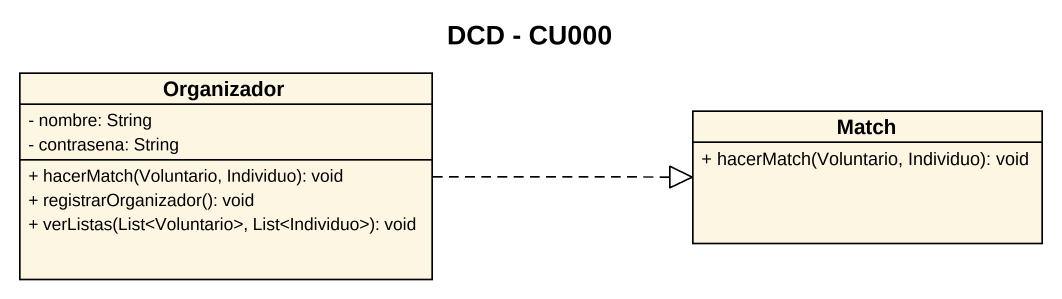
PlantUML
@startuml
title DCD - CU000
hide circle
hide empty members
skinparam classAttributeIconSize 0
class Organizador {
  - nombre: String
  - contrasena: String
  + hacerMatch(Voluntario, Individuo): void
  + registrarOrganizador(): void
  + verListas(List<Voluntario>, List<Individuo>): void
}
class Match {
  + hacerMatch(Voluntario, Individuo): void
}
Organizador .right.|> Match
@enduml
